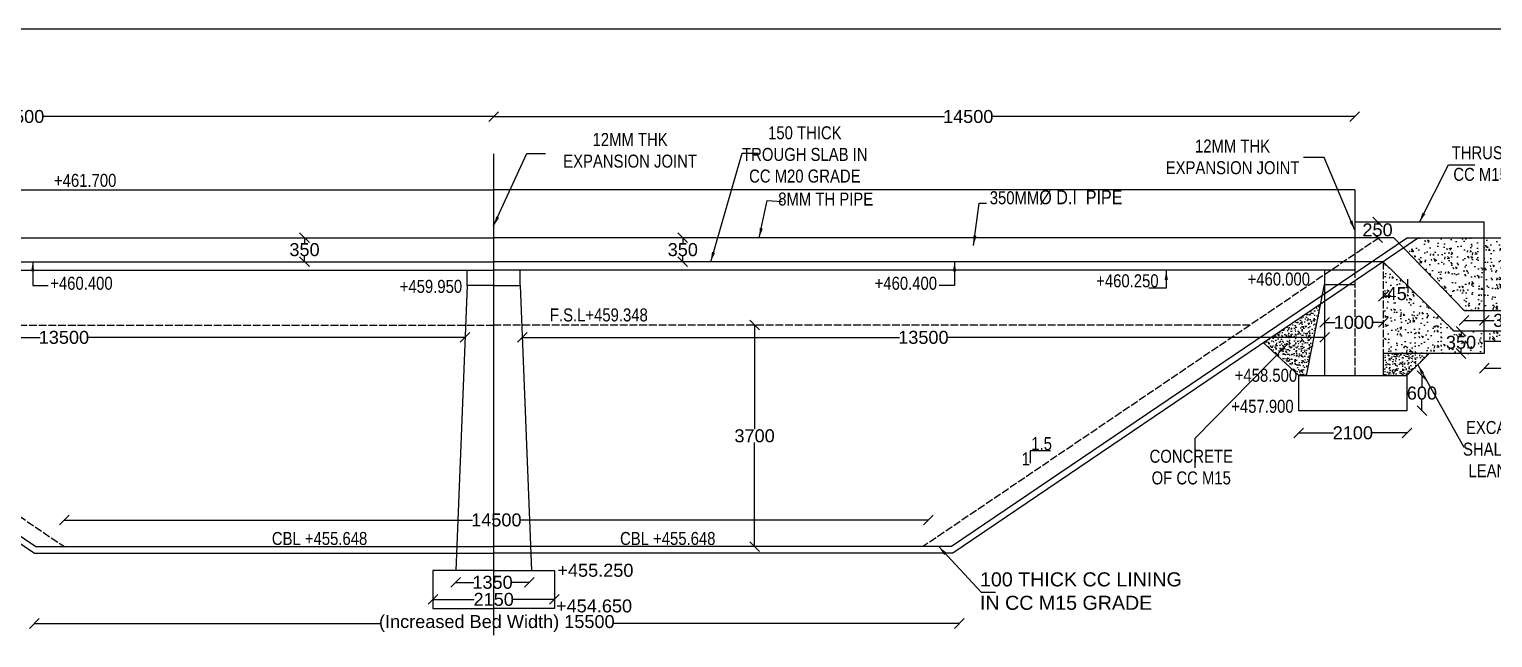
# Model space of a CAD drawing. Header units: millimetres. Extents: x 5124 to 3010519, y 2311 to 45941960.
# Drawn here: x 2848577 to 2871143, y 45932583 to 45941960 of the extents above; entities that cross this region are included whole.
import ezdxf

# ---------------------------------------------------------------- set-up
doc = ezdxf.new("R2010")
doc.units = ezdxf.units.MM
doc.header["$MEASUREMENT"] = 0
doc.linetypes.add('ACAD_ISO02W100', pattern=[15, 12, -3])
for name, color, linetype in [('DIMENSION', 7, 'Continuous'), ('DRAWING', 7, 'Continuous'), ('TEXT', 7, 'Continuous')]:
    doc.layers.add(name, color=color, linetype=linetype)
doc.styles.add('ARIAL NARROW', font='ARIALN.TTF')
doc.styles.get("Standard").update_dxf_attribs({"font": 'arial.ttf'})
doc.dimstyles.get("Standard").update_dxf_attribs({"dimtxt": 200, "dimasz": 150, "dimexe": 0.18, "dimexo": 0.0625, "dimgap": 0.09, "dimtad": 0, "dimtih": 1, "dimtoh": 1, "dimdec": 0, "dimzin": 0, "dimdsep": 46, "dimtxsty": 'Standard', "dimblk": 'OBLIQUE', "dimcen": 0.09, "dimse1": 1, "dimse2": 1, "dimadec": 0, "dimazin": 0, "dimtfac": 1, "dimtdec": 0, "dimtofl": 0, "dimtmove": 0, "dimatfit": 3, "dimfxl": 1, "dimtolj": 1, "dimtzin": 0, "dimarcsym": 0})
pattern_1 = [(130, (5794967.84, 843.76), (-143.45203652, -12.550427), [15, -165]), (185, (5794967.84, 843.76), (27.7502667, 150.43842674), [12, -132]), (79.5486, (5794955.89, 842.71), (-115.70187634, 137.8879084), [12.748038, -140.2284224]), (133.8158, (5794967.84, 883.76), (-213.4482097, -33.10380287), [22.5, -247.5]), (83.3644, (5794950.05, 881), (-186.9325411, 194.8235742), [19.1220576, -210.3426]), (188.8158, (5794967.84, 883.76), (-186.932389, 194.8237202), [18, -198]), (159, (5794947.84, 873.76), (-119.38141042, -80.52377813), [15, -165]), (214, (5794947.84, 873.76), (-48.6630664, 145.030009), [12, -132]), (108.5486, (5794937.9, 867.05), (-168.0445257, 64.50609934), [12.748038, -140.2284224]), (142.5, (5794967.84, 843.76), (-2.431971063, 66.578770766), [0, -130.4, 0, -134, 0, -132.5]), (172.5, (5794967.84, 843.76), (-52.61390749, 78.88234238), [0, -76.4, 0, -127.4, 0, -50.5]), (212.5, (5795012.44, 843.76), (-106.764487234, -4.510974347), [0, -50, 0, -156, 0, -207]), (222.5, (5795032.44, 843.76), (-116.63723387, 20.02099647), [0, -65, 0, -103.6, 0, -147])]

# ---------------------------------------------------------------- blocks, each defined once
blk = doc.blocks.new('_Oblique')
at = {"color": 0, "linetype": 'ByBlock', "lineweight": -2}
blk.add_line((-0.5, -0.5), (0.5, 0.5), dxfattribs=at)
blk = doc.blocks.new('*D27')
at = {"layer": 'Defpoints', "color": 0}
for p in [(2852821, 45938747), (2852821, 45938747), (2852821, 45938378)]:
    blk.add_point(p, dxfattribs=at)
at = {"layer": 'DIMENSION', "color": 0, "lineweight": -2}
for p, q in [((2852821, 45938747), (2852821, 45938665)), ((2852821, 45938378), (2852821, 45938461))]:
    blk.add_line(p, q, dxfattribs=at)
at = {"layer": 'DIMENSION', "color": 0, "lineweight": -2, "xscale": 150, "yscale": 150, "zscale": 150}
for p, rotation in [((2852821, 45938747), 90), ((2852821, 45938378), 270)]:
    blk.add_blockref('_Oblique', p, dxfattribs=dict(at, rotation=rotation))
at = {"layer": 'DIMENSION', "color": 0, "insert": (2852821, 45938563), "char_height": 200, "attachment_point": 5}
blk.add_mtext('\\A1;350', dxfattribs=at)
blk = doc.blocks.new('*D28')
at = {"layer": 'Defpoints', "color": 0}
for p in [(2842460, 45940615), (2855738, 45940040), (2842460, 45939485)]:
    blk.add_point(p, dxfattribs=at)
at = {"layer": 'DIMENSION', "color": 0, "lineweight": -2}
for p, q in [((2842460, 45940615), (2848053, 45940615)), ((2855738, 45940615), (2848786, 45940615))]:
    blk.add_line(p, q, dxfattribs=at)
at = {"layer": 'DIMENSION', "color": 0, "lineweight": -2, "xscale": 150, "yscale": 150, "zscale": 150, "rotation": 180}
blk.add_blockref('_Oblique', (2842460, 45940615), dxfattribs=at)
at = {"layer": 'DIMENSION', "color": 0, "lineweight": -2, "xscale": 150, "yscale": 150, "zscale": 150}
blk.add_blockref('_Oblique', (2855738, 45940615), dxfattribs=at)
at = {"layer": 'DIMENSION', "color": 0, "insert": (2848420, 45940615), "char_height": 200, "attachment_point": 5}
blk.add_mtext('\\A1;14500', dxfattribs=at)
blk = doc.blocks.new('*D29')
at = {"layer": 'Defpoints', "color": 0}
for p in [(2842925, 45937229), (2855296, 45937229), (2855296, 45937211)]:
    blk.add_point(p, dxfattribs=at)
at = {"layer": 'DIMENSION', "color": 0, "lineweight": -2}
for p, q in [((2842925, 45937211), (2848744, 45937211)), ((2855296, 45937211), (2849478, 45937211))]:
    blk.add_line(p, q, dxfattribs=at)
at = {"layer": 'DIMENSION', "color": 0, "lineweight": -2, "xscale": 150, "yscale": 150, "zscale": 150, "rotation": 180}
blk.add_blockref('_Oblique', (2842925, 45937211), dxfattribs=at)
at = {"layer": 'DIMENSION', "color": 0, "lineweight": -2, "xscale": 150, "yscale": 150, "zscale": 150}
blk.add_blockref('_Oblique', (2855296, 45937211), dxfattribs=at)
at = {"layer": 'DIMENSION', "color": 0, "insert": (2849111, 45937211), "char_height": 200, "attachment_point": 5}
blk.add_mtext('\\A1;13500', dxfattribs=at)
blk = doc.blocks.new('*D30')
at = {"layer": 'Defpoints', "color": 0}
for p in [(2862440, 45934397), (2849118, 45933987), (2862440, 45934005)]:
    blk.add_point(p, dxfattribs=at)
at = {"layer": 'DIMENSION', "color": 0, "lineweight": -2}
for p, q in [((2849118, 45934397), (2855412, 45934397)), ((2862440, 45934397), (2856145, 45934397))]:
    blk.add_line(p, q, dxfattribs=at)
at = {"layer": 'DIMENSION', "color": 0, "lineweight": -2, "xscale": 150, "yscale": 150, "zscale": 150, "rotation": 180}
blk.add_blockref('_Oblique', (2849118, 45934397), dxfattribs=at)
at = {"layer": 'DIMENSION', "color": 0, "lineweight": -2, "xscale": 150, "yscale": 150, "zscale": 150}
blk.add_blockref('_Oblique', (2862440, 45934397), dxfattribs=at)
at = {"layer": 'DIMENSION', "color": 0, "insert": (2855779, 45934397), "char_height": 200, "attachment_point": 5}
blk.add_mtext('\\A1;14500', dxfattribs=at)
blk = doc.blocks.new('*D31')
at = {"layer": 'Defpoints', "color": 0}
for p in [(2848656, 45933888), (2862917, 45933907), (2862917, 45932802)]:
    blk.add_point(p, dxfattribs=at)
at = {"layer": 'DIMENSION', "color": 0, "lineweight": -2}
for p, q in [((2848656, 45932802), (2853984, 45932802)), ((2862917, 45932802), (2857589, 45932802))]:
    blk.add_line(p, q, dxfattribs=at)
at = {"layer": 'DIMENSION', "color": 0, "lineweight": -2, "xscale": 150, "yscale": 150, "zscale": 150, "rotation": 180}
blk.add_blockref('_Oblique', (2848656, 45932802), dxfattribs=at)
at = {"layer": 'DIMENSION', "color": 0, "lineweight": -2, "xscale": 150, "yscale": 150, "zscale": 150}
blk.add_blockref('_Oblique', (2862917, 45932802), dxfattribs=at)
at = {"layer": 'DIMENSION', "color": 0, "insert": (2855786, 45932802), "char_height": 200, "attachment_point": 5}
blk.add_mtext('\\A1;(Increased Bed Width) 15500', dxfattribs=at)
blk = doc.blocks.new('*D32')
at = {"layer": 'Defpoints', "color": 0}
for p in [(2869188, 45938989), (2869367, 45938989), (2869188, 45938747)]:
    blk.add_point(p, dxfattribs=at)
at = {"layer": 'DIMENSION', "color": 0, "lineweight": -2}
for p, q in [((2869367, 45938989), (2869367, 45938970)), ((2869367, 45938747), (2869367, 45938766))]:
    blk.add_line(p, q, dxfattribs=at)
at = {"layer": 'DIMENSION', "color": 0, "lineweight": -2, "xscale": 150, "yscale": 150, "zscale": 150}
for p, rotation in [((2869367, 45938989), 90), ((2869367, 45938747), 270)]:
    blk.add_blockref('_Oblique', p, dxfattribs=dict(at, rotation=rotation))
at = {"layer": 'DIMENSION', "color": 0, "insert": (2869367, 45938868), "char_height": 200, "attachment_point": 5}
blk.add_mtext('\\A1;250', dxfattribs=at)
blk = doc.blocks.new('*D33')
at = {"layer": 'Defpoints', "color": 0}
for p in [(2869454, 45938378), (2869455, 45938378), (2869595, 45937862), (2870550, 45937307), (2869455, 45936963)]:
    blk.add_point(p, dxfattribs=at)
at = {"layer": 'DIMENSION', "color": 0, "lineweight": -2}
for start, end in [(270, 276.3778), (311.6655, 315.6518)]:
    blk.add_arc((2869455, 45938378), 535, start, end, dxfattribs=at)
at = {"layer": 'DIMENSION', "color": 0, "lineweight": -2, "xscale": 150, "yscale": 150, "zscale": 150}
for p, rotation in [((2869837, 45938004), 45.65177779115184), ((2869455, 45937843), 180.0000000000352)]:
    blk.add_blockref('_Oblique', p, dxfattribs=dict(at, rotation=rotation))
at = {"layer": 'DIMENSION', "color": 0, "insert": (2869662, 45937885), "char_height": 200, "attachment_point": 5}
blk.add_mtext('\\A1;45', dxfattribs=at)
blk = doc.blocks.new('*D35')
at = {"layer": 'Defpoints', "color": 0}
for p in [(2870701, 45937625), (2871013, 45937625), (2871013, 45937473)]:
    blk.add_point(p, dxfattribs=at)
at = {"layer": 'DIMENSION', "color": 0, "lineweight": -2}
for p, q in [((2870701, 45937473), (2871013, 45937473)), ((2871013, 45937473), (2871163, 45937473))]:
    blk.add_line(p, q, dxfattribs=at)
at = {"layer": 'DIMENSION', "color": 0, "lineweight": -2, "xscale": 150, "yscale": 150, "zscale": 150, "rotation": 180}
blk.add_blockref('_Oblique', (2870701, 45937473), dxfattribs=at)
at = {"layer": 'DIMENSION', "color": 0, "lineweight": -2, "xscale": 150, "yscale": 150, "zscale": 150}
blk.add_blockref('_Oblique', (2871013, 45937473), dxfattribs=at)
at = {"layer": 'DIMENSION', "color": 0, "insert": (2871383, 45937473), "char_height": 200, "attachment_point": 5}
blk.add_mtext('\\A1;350', dxfattribs=at)
blk = doc.blocks.new('*D36')
at = {"layer": 'Defpoints', "color": 0}
for p in [(2873788, 45937146), (2871013, 45936963), (2871013, 45936737)]:
    blk.add_point(p, dxfattribs=at)
at = {"layer": 'DIMENSION', "color": 0, "lineweight": -2}
for p, q in [((2871013, 45936737), (2872102, 45936737)), ((2873788, 45936737), (2872699, 45936737))]:
    blk.add_line(p, q, dxfattribs=at)
at = {"layer": 'DIMENSION', "color": 0, "lineweight": -2, "xscale": 150, "yscale": 150, "zscale": 150, "rotation": 180}
blk.add_blockref('_Oblique', (2871013, 45936737), dxfattribs=at)
at = {"layer": 'DIMENSION', "color": 0, "lineweight": -2, "xscale": 150, "yscale": 150, "zscale": 150}
blk.add_blockref('_Oblique', (2873788, 45936737), dxfattribs=at)
at = {"layer": 'DIMENSION', "color": 0, "insert": (2872401, 45936737), "char_height": 200, "attachment_point": 5}
blk.add_mtext('\\A1;3500', dxfattribs=at)
blk = doc.blocks.new('*D37')
at = {"layer": 'Defpoints', "color": 0}
for p in [(2870654, 45937307), (2870654, 45936963), (2870654, 45936963)]:
    blk.add_point(p, dxfattribs=at)
at = {"layer": 'DIMENSION', "color": 0, "lineweight": -2}
for p, q in [((2870654, 45937307), (2870654, 45937237)), ((2870654, 45936963), (2870654, 45937033))]:
    blk.add_line(p, q, dxfattribs=at)
at = {"layer": 'DIMENSION', "color": 0, "lineweight": -2, "xscale": 150, "yscale": 150, "zscale": 150}
for p, rotation in [((2870654, 45937307), 90), ((2870654, 45936963), 270)]:
    blk.add_blockref('_Oblique', p, dxfattribs=dict(at, rotation=rotation))
at = {"layer": 'DIMENSION', "color": 0, "insert": (2870654, 45937135), "char_height": 200, "attachment_point": 5}
blk.add_mtext('\\A1;350', dxfattribs=at)
blk = doc.blocks.new('*D38')
at = {"layer": 'Defpoints', "color": 0}
for p in [(2869820, 45936622), (2869820, 45936081), (2870051, 45936081)]:
    blk.add_point(p, dxfattribs=at)
at = {"layer": 'DIMENSION', "color": 0, "lineweight": -2}
for p, q in [((2870051, 45936622), (2870051, 45936454)), ((2870051, 45936081), (2870051, 45936249))]:
    blk.add_line(p, q, dxfattribs=at)
at = {"layer": 'DIMENSION', "color": 0, "lineweight": -2, "xscale": 150, "yscale": 150, "zscale": 150}
for p, rotation in [((2870051, 45936622), 90), ((2870051, 45936081), 270)]:
    blk.add_blockref('_Oblique', p, dxfattribs=dict(at, rotation=rotation))
at = {"layer": 'DIMENSION', "color": 0, "insert": (2870051, 45936352), "char_height": 200, "attachment_point": 5}
blk.add_mtext('\\A1;600', dxfattribs=at)
blk = doc.blocks.new('*D39')
at = {"layer": 'Defpoints', "color": 0}
for p in [(2868152, 45936081), (2869820, 45936081), (2868152, 45935740)]:
    blk.add_point(p, dxfattribs=at)
at = {"layer": 'DIMENSION', "color": 0, "lineweight": -2}
for p, q in [((2868152, 45935740), (2868686, 45935740)), ((2869820, 45935740), (2869286, 45935740))]:
    blk.add_line(p, q, dxfattribs=at)
at = {"layer": 'DIMENSION', "color": 0, "lineweight": -2, "xscale": 150, "yscale": 150, "zscale": 150, "rotation": 180}
blk.add_blockref('_Oblique', (2868152, 45935740), dxfattribs=at)
at = {"layer": 'DIMENSION', "color": 0, "lineweight": -2, "xscale": 150, "yscale": 150, "zscale": 150}
blk.add_blockref('_Oblique', (2869820, 45935740), dxfattribs=at)
at = {"layer": 'DIMENSION', "color": 0, "insert": (2868986, 45935740), "char_height": 200, "attachment_point": 5}
blk.add_mtext('\\A1;2100', dxfattribs=at)
blk = doc.blocks.new('*D40')
at = {"layer": 'Defpoints', "color": 0}
for p in [(2868550, 45937443), (2868550, 45937443), (2869455, 45937443)]:
    blk.add_point(p, dxfattribs=at)
at = {"layer": 'DIMENSION', "color": 0, "lineweight": -2}
for p, q in [((2868550, 45937443), (2868713, 45937443)), ((2869455, 45937443), (2869291, 45937443))]:
    blk.add_line(p, q, dxfattribs=at)
at = {"layer": 'DIMENSION', "color": 0, "lineweight": -2, "xscale": 150, "yscale": 150, "zscale": 150, "rotation": 180}
blk.add_blockref('_Oblique', (2868550, 45937443), dxfattribs=at)
at = {"layer": 'DIMENSION', "color": 0, "lineweight": -2, "xscale": 150, "yscale": 150, "zscale": 150}
blk.add_blockref('_Oblique', (2869455, 45937443), dxfattribs=at)
at = {"layer": 'DIMENSION', "color": 0, "insert": (2869002, 45937443), "char_height": 200, "attachment_point": 5}
blk.add_mtext('\\A1;1000', dxfattribs=at)
blk = doc.blocks.new('*D41')
at = {"layer": 'Defpoints', "color": 0}
for p in [(2858654, 45938747), (2858654, 45938747), (2858654, 45938378)]:
    blk.add_point(p, dxfattribs=at)
at = {"layer": 'DIMENSION', "color": 0, "lineweight": -2}
for p, q in [((2858654, 45938747), (2858654, 45938665)), ((2858654, 45938378), (2858654, 45938461))]:
    blk.add_line(p, q, dxfattribs=at)
at = {"layer": 'DIMENSION', "color": 0, "lineweight": -2, "xscale": 150, "yscale": 150, "zscale": 150}
for p, rotation in [((2858654, 45938747), 90), ((2858654, 45938378), 270)]:
    blk.add_blockref('_Oblique', p, dxfattribs=dict(at, rotation=rotation))
at = {"layer": 'DIMENSION', "color": 0, "insert": (2858654, 45938563), "char_height": 200, "attachment_point": 5}
blk.add_mtext('\\A1;350', dxfattribs=at)
blk = doc.blocks.new('*D42')
at = {"layer": 'Defpoints', "color": 0}
for p in [(2869015, 45940615), (2855738, 45940040), (2869015, 45939485)]:
    blk.add_point(p, dxfattribs=at)
at = {"layer": 'DIMENSION', "color": 0, "lineweight": -2}
for p, q in [((2855738, 45940615), (2862689, 45940615)), ((2869015, 45940615), (2863422, 45940615))]:
    blk.add_line(p, q, dxfattribs=at)
at = {"layer": 'DIMENSION', "color": 0, "lineweight": -2, "xscale": 150, "yscale": 150, "zscale": 150, "rotation": 180}
blk.add_blockref('_Oblique', (2855738, 45940615), dxfattribs=at)
at = {"layer": 'DIMENSION', "color": 0, "lineweight": -2, "xscale": 150, "yscale": 150, "zscale": 150}
blk.add_blockref('_Oblique', (2869015, 45940615), dxfattribs=at)
at = {"layer": 'DIMENSION', "color": 0, "insert": (2863055, 45940615), "char_height": 200, "attachment_point": 5}
blk.add_mtext('\\A1;14500', dxfattribs=at)
blk = doc.blocks.new('*D43')
at = {"layer": 'Defpoints', "color": 0}
for p in [(2856179, 45937229), (2856179, 45937211), (2868550, 45937229)]:
    blk.add_point(p, dxfattribs=at)
at = {"layer": 'DIMENSION', "color": 0, "lineweight": -2}
for p, q in [((2856179, 45937211), (2861997, 45937211)), ((2868550, 45937211), (2862731, 45937211))]:
    blk.add_line(p, q, dxfattribs=at)
at = {"layer": 'DIMENSION', "color": 0, "lineweight": -2, "xscale": 150, "yscale": 150, "zscale": 150, "rotation": 180}
blk.add_blockref('_Oblique', (2856179, 45937211), dxfattribs=at)
at = {"layer": 'DIMENSION', "color": 0, "lineweight": -2, "xscale": 150, "yscale": 150, "zscale": 150}
blk.add_blockref('_Oblique', (2868550, 45937211), dxfattribs=at)
at = {"layer": 'DIMENSION', "color": 0, "insert": (2862364, 45937211), "char_height": 200, "attachment_point": 5}
blk.add_mtext('\\A1;13500', dxfattribs=at)
blk = doc.blocks.new('*D44')
at = {"layer": 'Defpoints', "color": 0}
for p in [(2859761, 45937401), (2859761, 45933987), (2859761, 45933987)]:
    blk.add_point(p, dxfattribs=at)
at = {"layer": 'DIMENSION', "color": 0, "lineweight": -2}
for p, q in [((2859761, 45937401), (2859761, 45935796)), ((2859761, 45933987), (2859761, 45935592))]:
    blk.add_line(p, q, dxfattribs=at)
at = {"layer": 'DIMENSION', "color": 0, "lineweight": -2, "xscale": 150, "yscale": 150, "zscale": 150}
for p, rotation in [((2859761, 45937401), 90), ((2859761, 45933987), 270)]:
    blk.add_blockref('_Oblique', p, dxfattribs=dict(at, rotation=rotation))
at = {"layer": 'DIMENSION', "color": 0, "insert": (2859761, 45935694), "char_height": 200, "attachment_point": 5}
blk.add_mtext('\\A1;3700', dxfattribs=at)
blk = doc.blocks.new('*D45')
at = {"layer": 'Defpoints', "color": 0}
for p in [(2855153, 45933618), (2856286, 45933618), (2856286, 45933436)]:
    blk.add_point(p, dxfattribs=at)
at = {"layer": 'DIMENSION', "color": 0, "lineweight": -2}
for p, q in [((2855153, 45933436), (2855431, 45933436)), ((2856286, 45933436), (2856009, 45933436))]:
    blk.add_line(p, q, dxfattribs=at)
at = {"layer": 'DIMENSION', "color": 0, "lineweight": -2, "xscale": 150, "yscale": 150, "zscale": 150, "rotation": 180}
blk.add_blockref('_Oblique', (2855153, 45933436), dxfattribs=at)
at = {"layer": 'DIMENSION', "color": 0, "lineweight": -2, "xscale": 150, "yscale": 150, "zscale": 150}
blk.add_blockref('_Oblique', (2856286, 45933436), dxfattribs=at)
at = {"layer": 'DIMENSION', "color": 0, "insert": (2855720, 45933436), "char_height": 200, "attachment_point": 5}
blk.add_mtext('\\A1;1350', dxfattribs=at)
blk = doc.blocks.new('*D46')
at = {"layer": 'Defpoints', "color": 0}
for p in [(2854801, 45933221), (2856674, 45933221), (2856674, 45933173)]:
    blk.add_point(p, dxfattribs=at)
at = {"layer": 'DIMENSION', "color": 0, "lineweight": -2}
for p, q in [((2854801, 45933173), (2855437, 45933173)), ((2856674, 45933173), (2856038, 45933173))]:
    blk.add_line(p, q, dxfattribs=at)
at = {"layer": 'DIMENSION', "color": 0, "lineweight": -2, "xscale": 150, "yscale": 150, "zscale": 150, "rotation": 180}
blk.add_blockref('_Oblique', (2854801, 45933173), dxfattribs=at)
at = {"layer": 'DIMENSION', "color": 0, "lineweight": -2, "xscale": 150, "yscale": 150, "zscale": 150}
blk.add_blockref('_Oblique', (2856674, 45933173), dxfattribs=at)
at = {"layer": 'DIMENSION', "color": 0, "insert": (2855738, 45933173), "char_height": 200, "attachment_point": 5}
blk.add_mtext('\\A1;2150', dxfattribs=at)

msp = doc.modelspace()

# ---------------------------------------------------------------- hatches: boundary and pattern name
at = {"layer": 'DRAWING'}
h = msp.add_hatch(dxfattribs=at)
h.set_pattern_fill('AR-CONC', color=256, scale=40, style=0)
h.set_pattern_definition([(130, (5794967.84, 843.76), (-286.904073, -25.100854), [30, -330]), (185, (5794967.84, 843.76), (55.5005334, 300.8768535), [24, -264]), (79.5486, (5794943.93, 841.67), (-231.4037527, 275.7758168), [25.496076, -280.4568448]), (133.8158, (5794967.84, 923.76), (-426.8964195, -66.2076057), [45, -495]), (83.3644, (5794932.27, 918.24), (-373.8650822, 389.6471484), [38.244115, -420.6852]), (188.8158, (5794967.84, 923.76), (-373.864778, 389.6474404), [36, -396]), (159, (5794927.84, 903.76), (-238.7628208, -161.0475563), [30, -330]), (214, (5794927.84, 903.76), (-97.3261328, 290.060018), [24, -264]), (108.5486, (5794907.95, 890.34), (-336.0890514, 129.0121987), [25.496076, -280.4568448]), (142.5, (5794967.84, 843.76), (-4.86394213, 133.15754153), [0, -260.8, 0, -268, 0, -265]), (172.5, (5794967.84, 843.76), (-105.22781498, 157.76468475), [0, -152.8, 0, -254.8, 0, -101]), (212.5, (5795057.04, 843.76), (-213.52897447, -9.0219487), [0, -100, 0, -312, 0, -414]), (222.5, (5795097.04, 843.76), (-233.2744677, 40.0419929), [0, -130, 0, -207.2, 0, -294])])
h.paths.add_polyline_path([(2875177.8, 45937624.9), (2875177.8, 45938118.6), (2875315.3, 45938118.6), (2875072.9, 45938284.5), (2875198.5, 45938284.5), (2875198.5, 45938747.3), (2871012.9, 45938747.3), (2871012.9, 45937624.9)])
h.paths.add_polyline_path([(2873788.2, 45937146.3), (2873788.2, 45937307), (2871012.9, 45937307), (2871012.9, 45937146.3)])
h.paths.add_polyline_path([(2870700.8, 45937624.9), (2871012.9, 45937624.9), (2871012.9, 45938747.3), (2869998.9, 45938747.3), (2869767.5, 45938590.7)])
h.paths.add_polyline_path([(2871012.9, 45936962.9), (2871012.9, 45937146.3), (2871012.9, 45937307), (2870550.1, 45937307), (2869454.5, 45938377.9), (2869454.5, 45936962.9)])
h = msp.add_hatch(dxfattribs=at)
h.set_pattern_fill('AR-CONC', color=256, scale=20, style=0)
h.set_pattern_definition(pattern_1)
h.paths.add_polyline_path([(2868009.6, 45937401), (2868425.2, 45937401), (2868270.8, 45936622.5), (2868152.1, 45936622.5), (2867608.4, 45937129.5)])
h.paths.add_polyline_path([(2868489.7, 45937725.9), (2868425.2, 45937401), (2868009.6, 45937401)])
h = msp.add_hatch(dxfattribs=at)
h.set_pattern_fill('AR-CONC', color=256, scale=20, style=0)
h.set_pattern_definition(pattern_1)
h.paths.add_polyline_path([(2870165.4, 45936962.9), (2869454.5, 45936962.9), (2869454.5, 45936622.5), (2869819.5, 45936622.5)])

# ---------------------------------------------------------------- linework, layer by layer
for p, q in [((2855737.5, 45933618.5), (2854801, 45933618.5)), ((2854801, 45933618.5), (2854801, 45933032.2)), ((2855737.5, 45933618.5), (2856674, 45933618.5)), ((2856674, 45933618.5), (2856674, 45933032.2)), ((2854801, 45933032.2), (2855737.5, 45933032.2)), ((2856674, 45933032.2), (2855737.5, 45933032.2))]:
    msp.add_line(p, q, dxfattribs=at)
msp.add_lwpolyline([(2890857.3, 45941960.3), (2833987.7, 45941960.3), (2833987.7, 45900618.2), (2890857.3, 45900618.2)], close=True, dxfattribs=at)
for points in [[(2855737.5, 45940040.4), (2855737.5, 45932624.3)], [(2842460.3, 45939485), (2855737.5, 45939485)], [(2869014.7, 45939485), (2855737.5, 45939485)], [(2869014.7, 45939485), (2869014.7, 45938247.2)], [(2873788.2, 45937307), (2873788.2, 45937146.3), (2871012.9, 45937146.3), (2871012.9, 45938988.5), (2869014.7, 45938988.5)], [(2841476.1, 45938747.3), (2848656.3, 45933888)], [(2841643.7, 45938747.3), (2848678.4, 45933986.5)], [(2841858.8, 45938747.3), (2855737.5, 45938747.3)], [(2869616.2, 45938747.3), (2855737.5, 45938747.3)], [(2869831.3, 45938747.3), (2862796.6, 45933986.5)], [(2869998.9, 45938747.3), (2862818.7, 45933888)], [(2869616.2, 45938747.3), (2870700.8, 45937624.9), (2875185.1, 45937624.9)], [(2869831.3, 45938747.3), (2875200.9, 45938747.3)], [(2842021, 45938378.5), (2855737.5, 45938378.5)], [(2869454, 45938378.5), (2855737.5, 45938378.5)], [(2875177.8, 45937307), (2870550.1, 45937307), (2869454, 45938378.5)], [(2842460.3, 45938247.2), (2855737.5, 45938247.2)], [(2855737.5, 45938012.5), (2855327.5, 45938012.5), (2855327.5, 45938247.2)], [(2869014.7, 45938247.2), (2855737.5, 45938247.2)], [(2855737.5, 45938012.5), (2856147.5, 45938012.5), (2856147.5, 45938247.2)], [(2868270.8, 45936622.5), (2868549.7, 45938028.4), (2869014.7, 45938028.4)], [(2868549.7, 45938247.2), (2868549.7, 45936622.5)], [(2855327.5, 45938012.5), (2855153, 45933618.5)], [(2856147.5, 45938012.5), (2856322, 45933618.5)], [(2868152.1, 45936622.5), (2867608.4, 45937129.5)], [(2871012.9, 45937146.3), (2871012.9, 45936962.9), (2869454.5, 45936962.9), (2869454.5, 45936622.5), (2869819.5, 45936622.5), (2870165.4, 45936962.9)], [(2869819.5, 45936622.5), (2869819.5, 45936080.9), (2868152.1, 45936080.9), (2868152.1, 45936622.5), (2869454.5, 45936622.5)], [(2864323.3, 45935464.8), (2864011.8, 45935464.8), (2864011.8, 45935272.3)], [(2848678.4, 45933986.5), (2855737.5, 45933986.5)], [(2862796.6, 45933986.5), (2855737.5, 45933986.5)], [(2848656.3, 45933888), (2855737.5, 45933888)], [(2862818.7, 45933888), (2855737.5, 45933888)]]:
    msp.add_lwpolyline(points, dxfattribs=at)
at = {"layer": 'DRAWING', "linetype": 'ACAD_ISO02W100', "ltscale": 10}
for points in [[(2842083.3, 45938747.3), (2849118, 45933986.5)], [(2869391.7, 45938747.3), (2862357, 45933986.5)], [(2869454.5, 45938378.5), (2869454.5, 45936962.9)], [(2869014.7, 45938247.2), (2869014.7, 45936622.5)], [(2844072.6, 45937401), (2855737.5, 45937401)], [(2867402.4, 45937401), (2855737.5, 45937401)]]:
    msp.add_lwpolyline(points, dxfattribs=at)

# ---------------------------------------------------------------- texts
at = {"layer": 'DIMENSION', "char_height": 200, "width": 1508.699, "attachment_point": 1}
for s, insert in [('+455.250', (2856720, 45933722.4)), ('+454.650', (2856699.2, 45933173))]:
    msp.add_mtext(s, dxfattribs=dict(at, insert=insert))
at = {"layer": 'TEXT', "char_height": 200, "attachment_point": 2, "style": 'ARIAL NARROW'}
for s, insert, width in [('12MM THK\\PEXPANSION JOINT', (2857841.4, 45940361.5), 2435.679), ('150 THICK\\PTROUGH SLAB IN CC M20 GRADE', (2860535.7, 45940465), 2186.232), ('12MM THK\\PEXPANSION JOINT', (2867131.6, 45940260.7), 2713.258), ('THRUST BLOCK\\PCC M15 GRADE', (2871394.8, 45940157.9), 2047.157), ('+461.700', (2849439, 45939731.8), 952.75), ('8MM TH PIPE', (2860857.5, 45939443.8), 1453.705), ('350MM{\\H1.0833x;Ø D.I  PIPE\\fMS Shell Dlg 2|b0|i0|c0|p0;\\H0.65385x;\\P }', (2864410.4, 45939480.3), 2035.647), ('+460.400', (2849381.5, 45938146.3), 952.75), ('+459.950', (2854770.5, 45938097.8), 952.75), ('+460.400', (2862093.5, 45938146.3), 952.75), ('+460.250', (2865510, 45938183.8), 952.75), ('+460.000', (2867844.6, 45938210.7), 952.75), ('F.S.L+459.348', (2857359.5, 45937658.1), 1501.318), ('+458.500', (2867646, 45936727.9), 952.75), ('+457.900', (2867592.5, 45936249.8), 952.75), ('EXCAVATED PORTION \\PSHALL BE FILLED WITH \\PLEAN MIX CONCRETE \\POF CC M15', (2871977.5, 45935922.7), 3463.59), ('1.5', (2864187, 45935674.3), 311.004), ('1 ', (2863943.7, 45935439.5), 311.004), ('CONCRETE \\POF CC M15', (2866494.3, 45935479.4), 1274.988), ('CBL +455.648', (2853053, 45934212.3), 1462.982), ('CBL +455.648', (2858422, 45934212.3), 1462.982)]:
    msp.add_mtext(s, dxfattribs=dict(at, insert=insert, width=width))
at = {"layer": 'TEXT', "insert": (2863236.7, 45933590.6), "char_height": 216.66, "width": 3227.338, "attachment_point": 1}
msp.add_mtext('100 THICK CC LINING IN CC M15 GRADE', dxfattribs=at)

# ---------------------------------------------------------------- dimensions: what is measured, and where the dimension line sits
at = {"layer": 'DIMENSION'}
dim = msp.add_linear_dim(base=(2842460.3, 45940615.3), p1=(2855737.5, 45940040.4), p2=(2842460.3, 45939485), text='14500', dimstyle='Standard', dxfattribs=at)
dim.commit()
dim.dimension.update_dxf_attribs({"geometry": '*D28', "text_midpoint": (2848419.7, 45940615.3), "dimtype": 160})
dim = msp.add_linear_dim(base=(2869014.7, 45940615.3), p1=(2855737.5, 45940040.4), p2=(2869014.7, 45939485), angle=180, text='14500', dimstyle='Standard', dxfattribs=at)
dim.commit()
dim.dimension.update_dxf_attribs({"geometry": '*D42', "text_midpoint": (2863055.3, 45940615.3), "dimtype": 160})
for base, p1, p2, angle, text, picture, middle in [((2869367.3, 45938988.5), (2869188.3, 45938747.3), (2869188.3, 45938988.5), 90, '250', '*D32', (2869367.3, 45938867.9)), ((2852820.7, 45938747.3), (2852820.7, 45938378.5), (2852820.7, 45938747.3), 90, '350', '*D27', (2852820.7, 45938562.9)), ((2858654.3, 45938747.3), (2858654.3, 45938378.5), (2858654.3, 45938747.3), 90, '350', '*D41', (2858654.3, 45938562.9)), ((2868549.7, 45937442.8), (2869454.5, 45937442.8), (2868549.7, 45937442.8), 180, '1000', '*D40', (2869002.1, 45937442.8)), ((2871012.9, 45937472.8), (2870700.8, 45937624.9), (2871012.9, 45937624.9), 180, '350', '*D35', (2871383.5, 45937472.8)), ((2859761.2, 45933986.5), (2859761.2, 45937401), (2859761.2, 45933986.5), 90, '3700', '*D44', (2859761.2, 45935693.8)), ((2870654.3, 45936962.9), (2870654.3, 45937307), (2870654.3, 45936962.9), 90, '350', '*D37', (2870654.3, 45937134.9)), ((2856178.6, 45937211.3), (2868549.7, 45937229.3), (2856178.6, 45937228.7), 180, '13500', '*D43', (2862364.2, 45937211.3)), ((2871012.9, 45936736.8), (2873788.2, 45937146.3), (2871012.9, 45936962.9), 180, '3500', '*D36', (2872400.5, 45936736.8)), ((2870050.8, 45936080.9), (2869819.5, 45936622.5), (2869819.5, 45936080.9), 90, '600', '*D38', (2870050.8, 45936351.7)), ((2868152.1, 45935740.3), (2869819.5, 45936080.9), (2868152.1, 45936080.9), 180, '2100', '*D39', (2868985.8, 45935740.3))]:
    dim = msp.add_linear_dim(base=base, p1=p1, p2=p2, angle=angle, text=text, dimstyle='Standard', dxfattribs=at)
    dim.commit()
    dim.dimension.update_dxf_attribs({"geometry": picture, "text_midpoint": middle})
dim = msp.add_angular_dim_2l(base=(2869594.9, 45937861.7), line1=((2870550.1, 45937307), (2869454, 45938378.5)), line2=((2869454.5, 45938378.5), (2869454.5, 45936962.9)), text='45', dimstyle='Standard', dxfattribs=at)
dim.commit()
dim.dimension.update_dxf_attribs({"geometry": '*D33', "text_midpoint": (2869662.1, 45937884.9)})
for base, p1, p2, text, picture, middle in [((2855296.4, 45937211.3), (2842925.3, 45937229.3), (2855296.4, 45937228.7), '13500', '*D29', (2849110.8, 45937211.3)), ((2862439.7, 45934396.8), (2849118, 45933986.5), (2862439.7, 45934004.8), '14500', '*D30', (2855778.8, 45934396.8)), ((2862916.7, 45932802.3), (2848656.3, 45933888), (2862916.7, 45933906.8), '(Increased Bed Width) 15500', '*D31', (2855786.5, 45932802.3)), ((2856286.2, 45933435.8), (2855153, 45933618.5), (2856286.2, 45933618.5), '1350', '*D45', (2855719.6, 45933435.8)), ((2856674, 45933173), (2854801, 45933221.3), (2856674, 45933221.3), '2150', '*D46', (2855737.5, 45933173))]:
    dim = msp.add_linear_dim(base=base, p1=p1, p2=p2, text=text, dimstyle='Standard', dxfattribs=at)
    dim.commit()
    dim.dimension.update_dxf_attribs({"geometry": picture, "text_midpoint": middle})

# ---------------------------------------------------------------- leaders
for points in [[(2855737.5, 45938928.8), (2856249.2, 45940043.3), (2856535.2, 45940043.3)], [(2859085.7, 45938378.5), (2859571.2, 45940052.3), (2859818.7, 45940052.3)], [(2859832.7, 45938747.3), (2859956.7, 45939321.8), (2860186.2, 45939303.8)], [(2863138.7, 45938630.3), (2863225.7, 45939277.8), (2863339.2, 45939277.8)], [(2862600.2, 45933986.5), (2863254.2, 45933283.3), (2863476.2, 45933283.3)]]:
    msp.add_leader(points, dimstyle='Standard', override={"dimgap": 0.09, "dimtad": 0}, dxfattribs=at)
at = {"layer": 'DRAWING'}
for points in [[(2869014.7, 45938866.1), (2868545.5, 45939985.8), (2868222.8, 45939985.8)], [(2870013.8, 45938988.5), (2870461.8, 45939872.8), (2870867.9, 45939872.8)], [(2848630.4, 45938378.5), (2848630.4, 45938012.7), (2848870, 45938012.7)], [(2862844.6, 45938378.5), (2862844.6, 45938012.7), (2862605, 45938012.7)], [(2866109, 45938247.2), (2866109, 45937972.2), (2865842.7, 45937972.2)], [(2867981.8, 45937111.8), (2866547.8, 45935652.8), (2866547.8, 45935199.8)], [(2869988.4, 45936788.7), (2870699.3, 45935519.3)]]:
    msp.add_leader(points, dimstyle='Standard', override={"dimgap": 0.09, "dimtad": 0}, dxfattribs=at)

doc.saveas('drawing.dxf')
